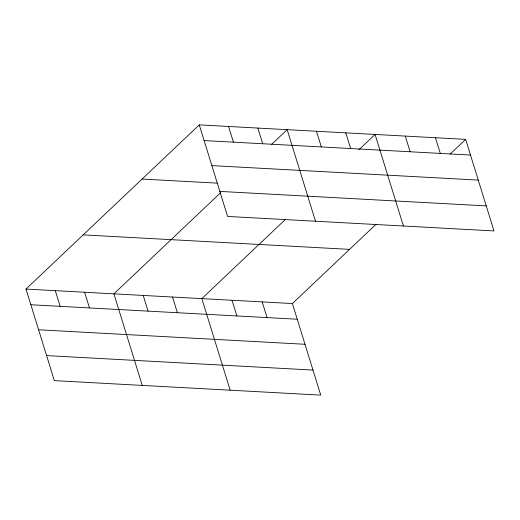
<?xml version="1.0" encoding="UTF-8"?>
<svg xmlns="http://www.w3.org/2000/svg" width="520" height="520" viewBox="0 0 520 520"><rect width="100%" height="100%" fill="white"/><g stroke="black" fill="none" stroke-linecap="round" stroke-linejoin="round"><path stroke-width="0.78" d="M376.142 224.198L292.403 303.55L320.749 395.122L54.346 380.627L26 289.062L199.251 124.878L465.654 139.373L494 230.939L227.597 216.45L199.251 124.878M220.753 192.595L113.913 293.839L142.259 385.411M271.577 144.437L287.163 129.662L315.51 221.228M285.565 219.271L201.825 298.623L230.172 390.195M358.911 149.767L375.076 134.446L403.423 226.011M450.06 154.148L465.654 139.373M204.107 140.562L470.509 155.058M211.861 165.607L478.263 180.102M142.077 179.056L217.321 183.15M219.85 191.406L486.246 205.9M83.174 234.878L349.576 249.373M26 289.062L292.403 303.55M30.855 304.746L297.258 319.241M38.61 329.784L305.006 344.279M46.592 355.589L312.995 370.078M435.461 137.728L440.317 153.413M405.269 136.084L410.124 151.775M345.774 132.847L350.63 148.538M316.472 131.255L321.328 146.939M257.861 128.07L262.717 143.754M228.56 126.471L233.415 142.162M262.21 301.912L267.065 317.596M232.018 300.267L236.873 315.952M172.523 297.031L177.379 312.715M143.215 295.438L148.07 311.123M84.611 292.247L89.466 307.931M55.302 290.654L60.157 306.339"/></g></svg>
